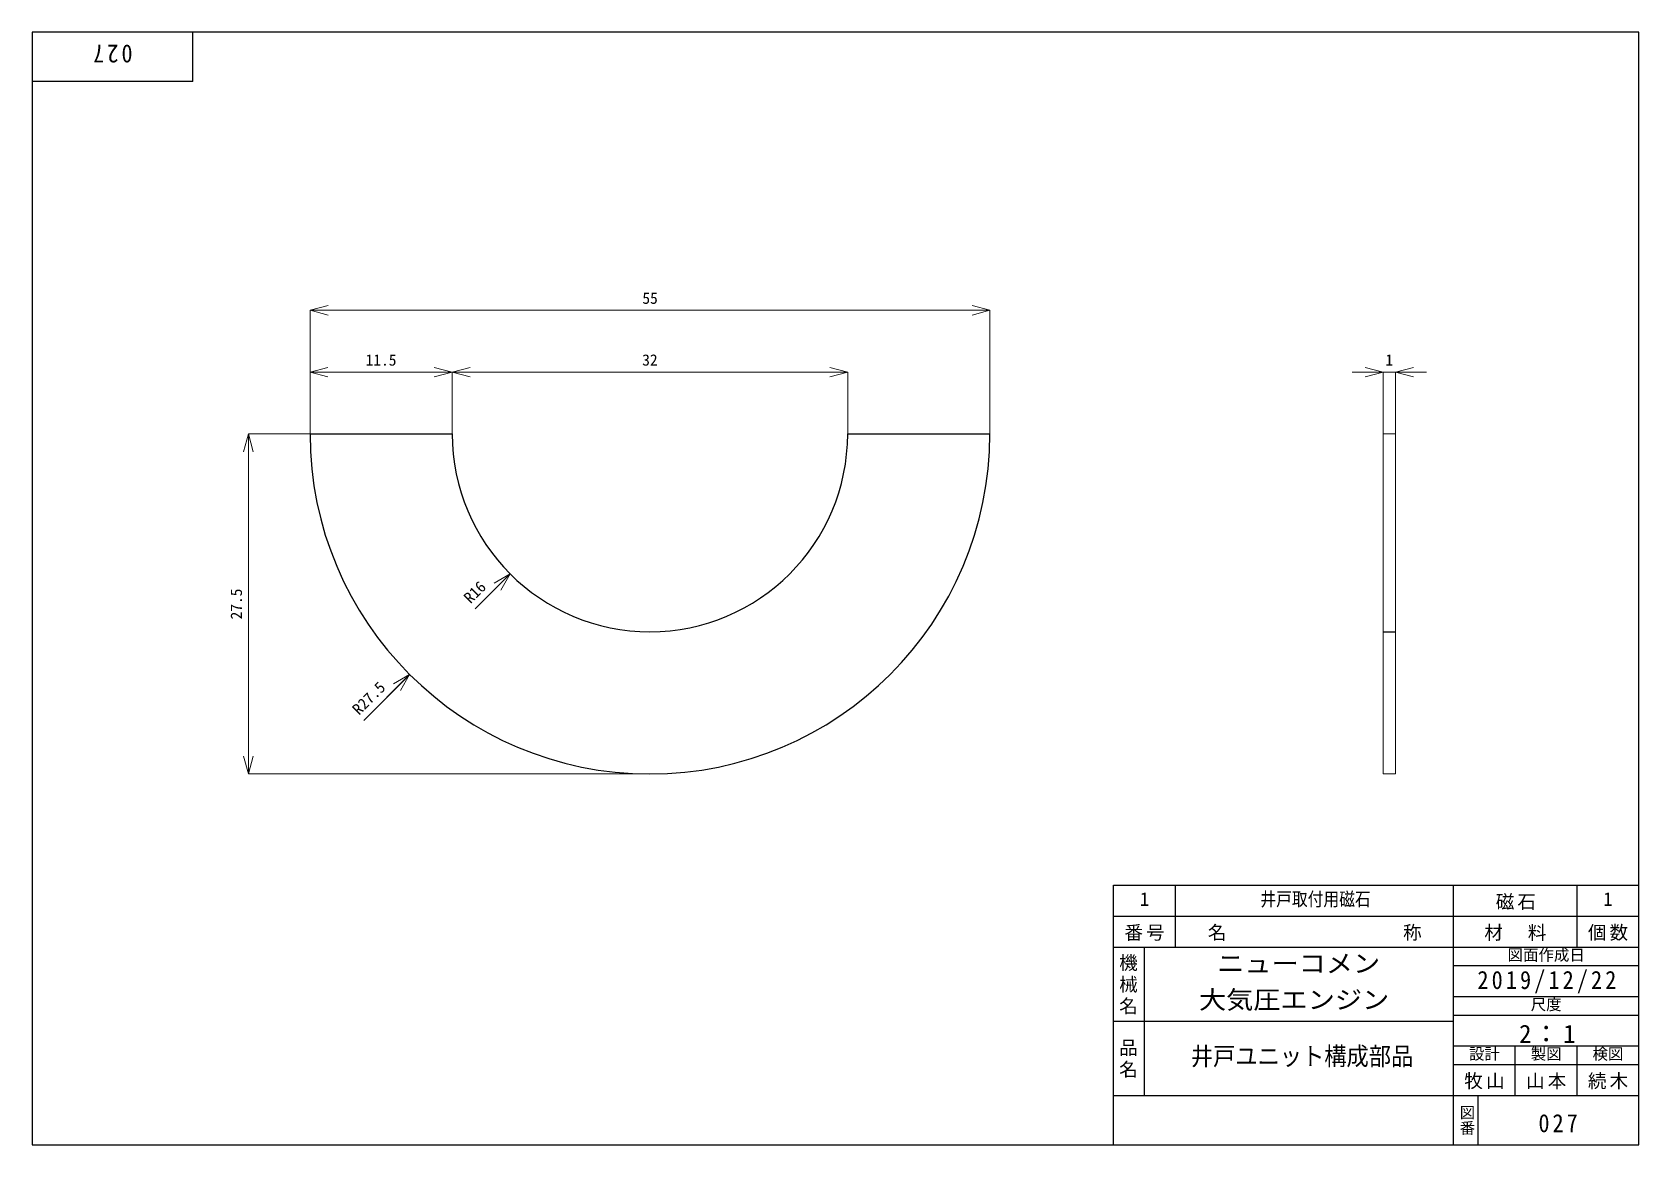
# Model space of a CAD drawing. Units: millimetres at full size, sheet at 2:1. Extents: x -65 to 65, y -47 to 43.
import ezdxf
from ezdxf.enums import TextEntityAlignment as Align

# ---------------------------------------------------------------- set-up
doc = ezdxf.new("R2010")
doc.units = ezdxf.units.MM
doc.header["$LTSCALE"] = 0.5
doc.layers.add('0-7_表題欄内文字', color=7, linetype='Continuous')
for name, color, linetype, lineweight in [('0-F_輪郭線・表題欄', 7, 'Continuous', 25), ('1-1_実線', 7, 'Continuous', 18), ('1-9_寸法線', 4, 'Continuous', 9)]:
    doc.layers.add(name, color=color, linetype=linetype, lineweight=lineweight)
doc.styles.add('@ＭＳ ゴシック', font='')
doc.styles.add('ＭＳ ゴシック', font='')
doc.styles.get('@ＭＳ ゴシック').set_extended_font_data('@MS Gothic')
doc.styles.get('ＭＳ ゴシック').set_extended_font_data('MS Gothic')

msp = doc.modelspace()

# ---------------------------------------------------------------- linework, layer by layer
at = {"layer": '0-F_輪郭線・表題欄'}
for p, q in [((-65, 43.25), (-65, -46.75)), ((65, 43.25), (-65, 43.25)), ((-52, 39.25), (-52, 43.25)), ((65, -46.75), (65, 43.25)), ((-52, 39.25), (-65, 39.25)), ((22.5, -25.75), (65, -25.75)), ((22.5, -46.75), (22.5, -25.75)), ((27.5, -30.75), (27.5, -25.75)), ((50, -46.75), (50, -25.75)), ((60, -30.75), (60, -25.75)), ((22.5, -28.25), (65, -28.25)), ((22.5, -30.75), (65, -30.75)), ((25, -42.75), (25, -30.75)), ((50, -32.25), (65, -32.25)), ((50, -34.75), (65, -34.75)), ((50, -36.25), (65, -36.25)), ((22.5, -36.75), (50, -36.75)), ((50, -38.75), (65, -38.75)), ((55, -42.75), (55, -38.75)), ((60, -42.75), (60, -38.75)), ((50, -40.25), (65, -40.25)), ((22.5, -42.75), (65, -42.75)), ((52, -46.75), (52, -42.75)), ((-65, -46.75), (65, -46.75))]:
    msp.add_line(p, q, dxfattribs=at)
at = {"layer": '1-1_実線', "lineweight": 25}
for p, q in [((-42.5, 10.75), (-31.0145, 10.75)), ((0.9855, 10.75), (12.4855, 10.75)), ((44.3073, -5.25), (45.3073, -5.25))]:
    msp.add_line(p, q, dxfattribs=at)
at = {"layer": '1-1_実線'}
for p, q in [((44.3073, -3.1064), (44.3073, 10.75)), ((44.3073, 10.75), (45.3073, 10.75)), ((45.3073, 10.75), (45.3073, -3.1064)), ((44.3073, -3.1064), (44.3073, -13.0657)), ((45.3073, -3.1064), (45.3073, -13.0657)), ((44.3073, -5.25), (45.3073, -5.25)), ((44.3073, -13.0657), (44.3073, -16.75)), ((45.3073, -13.0657), (45.3073, -16.75)), ((44.3073, -16.75), (45.3073, -16.75))]:
    msp.add_line(p, q, dxfattribs=at)
at = {"layer": '1-1_実線', "lineweight": 25}
for radius in [27.5, 16]:
    msp.add_arc((-15.0145, 10.75), radius, 180, 0, dxfattribs=at)
at = {"layer": '1-9_寸法線'}
for p, q in [((-42.5, 20.75), (-41.0511, 21.1382)), ((12.5, 20.75), (11.0511, 21.1382)), ((-42.5, 20.75), (-41.0511, 20.3618)), ((-42.5, 20.75), (12.5, 20.75)), ((-42.5, 20.75), (-42.5, 15.75)), ((12.5, 20.75), (11.0511, 20.3618)), ((12.5, 20.75), (12.5, 15.75)), ((-42.5145, 15.75), (-41.0656, 16.1382)), ((-42.5145, 15.75), (-41.0656, 15.3618)), ((-42.5145, 15.75), (-31.0145, 15.75)), ((-42.5145, 15.75), (-42.5145, 10.75)), ((-31.0145, 15.75), (-32.4634, 16.1382)), ((-31.0145, 15.75), (-32.4634, 15.3618)), ((-31.0145, 15.75), (-29.5656, 16.1382)), ((-31.0145, 15.75), (-29.5656, 15.3618)), ((-31.0145, 15.75), (0.9855, 15.75)), ((-31.0145, 15.75), (-31.0145, 10.75)), ((0.9855, 15.75), (-0.4634, 16.1382)), ((0.9855, 15.75), (-0.4634, 15.3618)), ((0.9855, 15.75), (0.9855, 10.75)), ((12.4855, 15.75), (12.4855, 10.75)), ((44.3073, 15.75), (41.8073, 15.75)), ((44.3073, 15.75), (42.8584, 16.1382)), ((44.3073, 15.75), (42.8584, 15.3618)), ((44.3073, 15.75), (45.3073, 15.75)), ((44.3073, 15.75), (44.3073, 10.75)), ((45.3073, 15.75), (46.7561, 16.1382)), ((45.3073, 15.75), (47.8073, 15.75)), ((45.3073, 15.75), (46.7561, 15.3618)), ((45.3073, 15.75), (45.3073, 10.75)), ((-47.5, 10.75), (-47.8882, 9.3011)), ((-47.5, 10.75), (-47.1118, 9.3011)), ((-47.5, 10.75), (-47.5, -16.75)), ((-42.5, 10.75), (-47.5, 10.75)), ((-26.324, -0.574), (-29.1524, -3.4024)), ((-26.324, -0.574), (-27.623, -1.324)), ((-26.324, -0.574), (-27.074, -1.873)), ((-34.4557, -8.7057), (-38.168, -12.418)), ((-37.981, -12.231), (-34.4454, -8.6954)), ((-34.4557, -8.7057), (-35.7547, -9.4557)), ((-34.4557, -8.7057), (-35.2057, -10.0047)), ((-47.5, -16.75), (-47.8882, -15.3011)), ((-47.5, -16.75), (-47.1118, -15.3011)), ((-47.5, -16.75), (-15, -16.75))]:
    msp.add_line(p, q, dxfattribs=at)

# ---------------------------------------------------------------- texts
at = {"layer": '0-7_表題欄内文字', "style": 'ＭＳ ゴシック'}
for p in [(24.625, -27.75), (62.125, -27.75)]:
    msp.add_text('1', height=1.1, dxfattribs=at).set_placement(p, align=Align.BOTTOM_LEFT)
for s, height, width, p in [('井戸取付用磁石', 1.1, 0.85, (34.375, -27.75)), ('ニューコメン', 1.466, 1.1, (30.875, -33.25)), ('大気圧エンジン', 1.466, 1.1, (29.4072, -36.1856)), ('井戸ユニット構成部品', 1.466, 0.9, (28.75, -40.75))]:
    msp.add_text(s, height=height, dxfattribs=dict(at, width=width)).set_placement(p, align=Align.BOTTOM_LEFT)
at = {"layer": '0-7_表題欄内文字', "color": 4, "style": 'ＭＳ ゴシック'}
for s, p in [('図面作成日', (54.375, -32.125)), ('尺度', (56.25, -36.125)), ('設計', (51.25, -40.125)), ('製図', (56.25, -40.125)), ('検図', (61.25, -40.125))]:
    msp.add_text(s, height=0.9164, dxfattribs=at).set_placement(p, align=Align.BOTTOM_LEFT)
at = {"layer": '0-7_表題欄内文字', "color": 4, "style": '@ＭＳ ゴシック'}
msp.add_text('図番', height=0.9164, rotation=270, dxfattribs=at).set_placement((50.375, -43.5), align=Align.BOTTOM_LEFT)
at = {"layer": '0-7_表題欄内文字', "attachment_point": 7}
for s, insert, char_height, rotation, style in [('\\T1.27;\\W0.9;027', (-56.875, 42.25), 1.466, 180, 'ＭＳ ゴシック'), ('\\T1.17;機械名', (23, -31.25), 1.1, 270, '@ＭＳ ゴシック'), ('\\T1.17;品名', (23, -38.125), 1.1, 270, '@ＭＳ ゴシック')]:
    msp.add_mtext(s, dxfattribs=dict(at, insert=insert, char_height=char_height, rotation=rotation, style=style))
at = {"layer": '0-7_表題欄内文字', "attachment_point": 7, "style": 'ＭＳ ゴシック'}
for s, insert, char_height in [('\\T1.17;磁石', (53.4203, -27.75), 1.1), ('\\T1.17;番号', (23.375, -30.25), 1.1), ('\\T1.17;名\u3000\u3000\u3000\u3000\u3000\u3000\u3000\u3000称', (30.125, -30.25), 1.1), ('\\T1.17;材\u3000料', (52.5, -30.25), 1.1), ('\\T1.17;個数', (60.875, -30.25), 1.1), ('\\T1.28;\\W0.9;2019/12/22', (51.9375, -34.5), 1.466), ('\\T1.19;2：1', (55.3125, -38.5), 1.466), ('\\T1.17;牧山', (50.875, -42.25), 1.1), ('\\T1.17;山本', (55.875, -42.25), 1.1), ('\\T1.17;続木', (60.875, -42.25), 1.1), ('\\T1.27;\\W0.9;027', (56.875, -45.75), 1.466)]:
    msp.add_mtext(s, dxfattribs=dict(at, insert=insert, char_height=char_height))
at = {"layer": '1-9_寸法線', "style": 'ＭＳ ゴシック'}
for s, p in [('55', (-15.625, 21)), ('11.5', (-38.0145, 16)), ('32', (-15.6395, 16)), ('1', (44.4948, 16))]:
    msp.add_text(s, height=0.9164, dxfattribs=at).set_placement(p, align=Align.BOTTOM_LEFT)
for s, rotation, p in [('R16', 45, (-29.3292, -3.2256)), ('27.5', 90, (-47.75, -4.25)), ('R27.5', 45, (-38.3448, -12.2412))]:
    msp.add_text(s, height=0.9164, rotation=rotation, dxfattribs=at).set_placement(p, align=Align.BOTTOM_LEFT)

doc.saveas('drawing.dxf')
